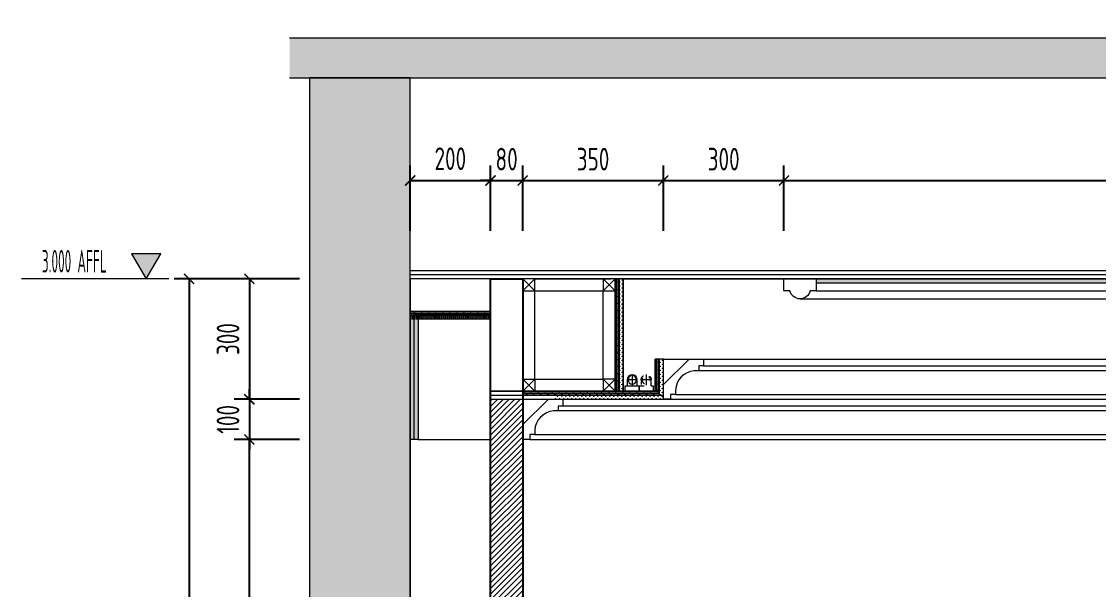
# Model space of a CAD drawing. Header units: millimetres. Extents: x 3162 to 221128, y -144913 to 11496.
# Drawn here: x 206968 to 209647, y -15476 to -14062 of the extents above; entities that cross this region are included whole.
import ezdxf
from ezdxf.enums import TextEntityAlignment as Align
from ezdxf.xclip import XClip

# ---------------------------------------------------------------- set-up
doc = ezdxf.new("R2010")
doc.units = ezdxf.units.MM
doc.header["$LTSCALE"] = 10
doc.header["$XCLIPFRAME"] = 2
doc.linetypes.add('ACAD_ISO03W100', pattern=[30, 12, -18])
doc.linetypes.add('DOTE', pattern=[61.467999999999996, 50.8, -5.08, 0.508, -5.08])
doc.layers.get('Defpoints').update_dxf_attribs({"color": 250})
for name, color, linetype, lineweight in [('Contour【轮廓线】', 94, 'Continuous', 0), ('Elevation【立面图库】', 150, 'Continuous', 0), ('FC-Hatch【平面填充】', 250, 'Continuous', 0), ('Fine【细线】', 250, 'Continuous', 0), ('Finish【完成面】', 2, 'Continuous', 0), ('Gray【中细线】', 8, 'Continuous', 0), ('RC-dimensions', 44, 'Continuous', 0), ('RC-Lamps【天花灯具】', 2, 'Continuous', 0), ('RC-Modelling【天花造型】', 30, 'Continuous', 0), ('Wall【立面墙】', 252, 'Continuous', 0)]:
    doc.layers.add(name, color=color, linetype=linetype, lineweight=lineweight)
doc.layers.add('WALL_NEW【新建墙体】', color=4, linetype='Continuous')
doc.styles.add('尺寸标注', font='ARCHS.SHX', dxfattribs={"width": 0.8})
doc.styles.add('标高', font='ARCHS.SHX', dxfattribs={"width": 0.5})
doc.dimstyles.new('海龙1：25', dxfattribs={"dimscale": 25, "dimtxt": 2.25, "dimasz": 1, "dimexe": 1.5, "dimexo": 1, "dimgap": 1, "dimtad": 1, "dimdec": 0, "dimrnd": 5, "dimdsep": 46, "dimtxsty": '尺寸标注', "dimblk": 'ARCHTICK', "dimblk1": 'ARCHTICK', "dimblk2": 'ARCHTICK', "dimcen": 1, "dimclrd": 44, "dimclre": 44, "dimclrt": 2, "dimadec": 0, "dimazin": 0, "dimtfac": 1, "dimtdec": 0, "dimtix": 1, "dimtmove": 2, "dimatfit": 3, "dimldrblk": 'hl_arrow2', "dimfxl": 5, "dimfxlon": 1, "dimarcsym": 0})

# ---------------------------------------------------------------- blocks, each defined once
blk = doc.blocks.new('_ArchTick')
at = {"color": 2, "linetype": 'ByBlock', "const_width": 0.15}
blk.add_lwpolyline([(-0.5, -0.5), (0.5, 0.5)], dxfattribs=at)
blk = doc.blocks.new('*D228')
at = {"layer": 'Defpoints', "color": 0, "transparency": 16777216}
for p in [(207684.6320918893, -14702.25371772308), (207534.6320918893, -15002.25371772308), (207684.6320918893, -15002.25371772308)]:
    blk.add_point(p, dxfattribs=at)
at = {"layer": 'RC-dimensions', "color": 44, "lineweight": -2, "transparency": 16777216}
for p, q in [((207659.6320918893, -14702.25371772308), (207497.1320918893, -14702.25371772308)), ((207534.6320918893, -14702.25371772308), (207534.6320918893, -15002.25371772308)), ((207659.6320918893, -15002.25371772308), (207497.1320918893, -15002.25371772308))]:
    blk.add_line(p, q, dxfattribs=at)
at = {"layer": 'RC-dimensions', "color": 44, "lineweight": -2, "transparency": 16777216, "xscale": 25, "yscale": 25, "zscale": 25}
for p, rotation in [((207534.6320918893, -14702.25371772308), 90), ((207534.6320918893, -15002.25371772308), 270)]:
    blk.add_blockref('_ArchTick', p, dxfattribs=dict(at, rotation=rotation))
at = {"layer": 'RC-dimensions', "color": 2, "transparency": 16777216, "insert": (207481.5070918893, -14852.25371772305), "char_height": 56.25, "attachment_point": 5, "rotation": 90, "style": '尺寸标注'}
blk.add_mtext('300', dxfattribs=at)
blk = doc.blocks.new('hl_arrow2')
at = {"color": 2}
blk.add_line((-0.221303783804, 2.183e-12), (-1, 5.720000000000001e-13), dxfattribs=at)
blk.add_lwpolyline([(-0.221303783804, 0), (-0.861040435366, -0.688592459968), (-0.653754463034, -0.8624700623479998), (0, 0), (-0.653754463034, 0.8624700623479998), (-0.861040435366, 0.688592459968)], close=True, dxfattribs=at)
for points in [[(-0.861040435366, 0.688592459968), (-0.653754463034, 0.8624700623479998), (-0.221303783804, 0), (0, 0)], [(-0.861040435366, -0.688592459968), (-0.653754463034, -0.8624700623479998), (-0.221303783804, 0), (0, 0)]]:
    blk.add_solid(points, dxfattribs=at)
blk = doc.blocks.new('*D230')
at = {"layer": 'Defpoints', "color": 0, "transparency": 16777216}
for p in [(207684.6320918893, -14702.25371772308), (207384.6320918893, -17702.25371772308), (207684.6320918893, -17702.25371772308)]:
    blk.add_point(p, dxfattribs=at)
at = {"layer": 'RC-dimensions', "color": 44, "lineweight": -2, "transparency": 16777216}
for p, q in [((207509.6320918893, -14702.25371772308), (207347.1320918893, -14702.25371772308)), ((207384.6320918893, -14702.25371772308), (207384.6320918893, -17702.25371772308)), ((207509.6320918893, -17702.25371772308), (207347.1320918893, -17702.25371772308))]:
    blk.add_line(p, q, dxfattribs=at)
at = {"layer": 'RC-dimensions', "color": 44, "lineweight": -2, "transparency": 16777216, "xscale": 25, "yscale": 25, "zscale": 25}
for p, rotation in [((207384.6320918893, -14702.25371772308), 90), ((207384.6320918893, -17702.25371772308), 270)]:
    blk.add_blockref('_ArchTick', p, dxfattribs=dict(at, rotation=rotation))
at = {"layer": 'RC-dimensions', "color": 2, "transparency": 16777216, "insert": (207331.5070918893, -16202.25371772305), "char_height": 56.25, "attachment_point": 5, "rotation": 90, "style": '尺寸标注'}
blk.add_mtext('3000', dxfattribs=at)
blk = doc.blocks.new('hl_Elevation-A2')
blk.add_hatch(color=150).paths.add_polyline_path([(3.738454410031113, 2.474873733400355), (2.269227204568482, -4.871197e-10), (0.8, 2.474873733931219)])
at = {"color": 150}
blk.add_line((0, 0), (14.67318693131909, -2.6502676e-09), dxfattribs=at)
blk.add_lwpolyline([(3.738454410031113, 2.474873733400355), (2.269227204568482, -4.871197e-10), (0.8, 2.474873733931219)], close=True, dxfattribs=at)
at = {"color": 2, "style": '标高', "width": 0.8, "flags": 8}
blk.add_attdef('HEIGHT', text='', height=2.25, dxfattribs=at).set_placement((9.42011961620013, 1.749999997424878), align=Align.MIDDLE_CENTER)
blk = doc.blocks.new('海龙_05091009')
at = {"layer": 'FC-Hatch【平面填充】'}
h = blk.add_hatch(dxfattribs=at)
h.set_pattern_fill('AR-SAND', color=256, scale=2.5)
h.set_pattern_definition([(37.50000000000001, (-3374.999999999993, -1675), (-4.000078239960113, 122.3533093323356), [0, -96.52, 0, -107.95, 0, -103.1875]), (7.499999999999999, (-3374.999999999993, -1675), (112.3808207845006, 179.2062751420886), [0, -52.07, 0, -86.995, 0, -33.33750000000001]), (327.5, (-3453.104999999996, -1675), (197.7480925603645, 0.3592961696364405), [0, -31.75, 0, -114.3, 0, -149.225]), (317.5, (-3453.104999999996, -1675), (190.8891131180743, 55.73233081430408), [0, -15.875, 0, -74.92999999999998, 0, -85.72499999999998])])
h.paths.add_polyline_path([(1175, -259.9775265478675), (1174.999999999978, 75.04494690475984), (1174.999999999978, 1075.000000000014), (1174.999999999978, 1194.999999999996), (1073.989994542426, 1194.999999999996), (1073.989994542426, 1206.999999999996), (754.9999999999854, 1207), (289.7333247738497, 1207), (277.9573729401818, 1207), (277.9573729401818, 1195), (174.9999999999854, 1195), (174.9999999999854, 1675), (-209.9999999999927, 1675), (-209.9999999999927, 1225), (-584.9999999999927, 1225), (-584.9999999999927, 1125), (-1334.999999999993, 1125), (-1334.999999999993, 1225), (-1709.999999999993, 1225), (-1709.999999999993, 1675), (-1895.000000001273, 1675), (-1895.000000001331, 1075.000000003365), (-3095.000000000109, 1075.000000003365), (-3174.999999999994, 1074.999999999993), (-3174.999999999994, 1675), (-3374.999999999993, 1675), (-3374.999999999993, 800), (-3374.999999999993, -800.0000000000073), (-3374.999999999993, -1674.999999999993), (-3174.999999999994, -1674.999999999993), (-3174.999999999994, -1074.999999999993), (-3094.999999999993, -1074.999999999993), (-3094.999999999993, -1674.999999999993), (-2509.999999999994, -1674.999999999993), (-2509.999999999994, -1255.000000000014, -0.2666666666666654), (-1909.999999999993, -1255.000000000014), (-1909.999999999993, -1675), (-1859.999999999993, -1675), (-1859.999999999993, 325), (-807.9443794633335, 325, -0.0829619080701777), (-741.2806307262144, 535.6082090783018), (-746.4526745225447, 538.7906078367523), (-740.3093443774777, 537.5029942471155, -0.0676040327796236), (-636.907743844029, 685.3611857642572), (-641.029393316865, 689.8209732605354), (-635.4612685072861, 686.923657238367, -0.0676040327796258), (-496.0024171537441, 801.4014479698126), (-498.7679884170356, 806.8078621675741), (-494.1880312875073, 802.5157243878275, -0.0676040327796106), (-329.0149541370192, 875.1228202960447), (-330.2193374217168, 881.0748921868), (-326.9672224407623, 875.706260873485, -0.1366377528075043), (32.65171954385005, 877.2826912150557), (34.71527211875218, 882.9940351601178), (34.7044876002401, 876.7172256424711, -0.0676040327796336), (200.5077675359789, 805.5610020625135), (204.035700139073, 810.5038140594188), (202.331852598727, 804.4626752937181, -0.0676040327796243), (342.7889777781893, 691.2119279323015), (347.5196397874461, 695.0196222269988), (344.2490958027847, 689.6621978392502, -0.0676040327796399), (448.9430038000572, 542.7162165404334), (454.5255436557127, 545.1063938662373), (449.930864512251, 540.8300195145422, -0.0676040327796321), (511.0968871138974, 371.0871154781635), (517.1172733732674, 371.8825073171065), (511.5392254038088, 369.0043421240625, -0.0676040327796099), (524.6409585294022, 189.0535700204345), (530.6526866850327, 188.1951857984676), (524.5049681896269, 186.9286901097584, -0.0676040327796234), (488.5707162296966, 10.11617548570939), (494.127923906024, 7.667677633759012), (487.866483041631, 8.106781640784902, -0.0676040327796205), (405.5613250757887, -152.454100157407), (410.2518596021109, -156.3111177548489), (404.3410787933098, -154.1989803875112, -0.067604032779623), (281.7692118668201, -286.6001632740481), (285.2451977550373, -291.579643266421), (280.123452574473, -287.9511201049354, -0.0676040327796235), (126.3754713283051, -382.3730140402222), (128.3791106066273, -388.1056511760289), (124.4262574639651, -383.2298531839551, -0.0676040327796108), (-49.0950536830278, -432.6696182462329), (-48.71236177378159, -438.7302490543188), (-51.20315784414561, -432.9687918633209, -0.0033102513488365), (-59.99999999999272, -434.1436221859366), (-59.99999999999272, -1675), (-9.999999999992724, -1675), (-9.999999999992724, -1255.000000000014, -0.2666666666666654), (590.0000000000073, -1255.000000000014), (590.0000000000073, -1674.999999999996), (1174.999999999978, -1674.999999999996), (1174.999999999978, -1459.977526547634)])
h.paths.add_polyline_path([(-2268.75263337847, 530.6928188503407, -0.0425409077106586), (-2719.564731360595, 529.9670320907059, -0.3926926283028841), (-2742.847185532985, 555.51717163594, -0.0540132978804107), (-2733.253124120049, 637.1861347588965, -0.1043875862949472), (-2775.572007571465, 953.7108372411167, -0.0804153247872458), (-2773.909922951731, 961.6565640474292), (-2766.138984126789, 988.2983255126054), (-2766.242290633956, 1052.465689578665), (-2223.757709367659, 1053.339064823336), (-2223.654402860433, 989.1717007573062), (-2215.797720518342, 962.5550990437912, -0.0804153247678433), (-2214.110060071172, 954.6147651750326, -0.1043875862954867), (-2255.40954633891, 637.9554409587945, -0.0540132978977461), (-2245.552568787112, 556.3177930882666, -0.3926926280040245)], flags=16)
blk = doc.blocks.new('海龙_05142971')
at = {"layer": 'RC-Modelling【天花造型】', "color": 8}
for p, q in [((2026.000002918634, 33), (-2044.000002918634, 33)), ((2038.000002918634, 21), (-2056.000002918634, 21)), ((-2114.000002918634, -38), (2096.000002918634, -38))]:
    blk.add_line(p, q, dxfattribs=at)
at = {"layer": 'RC-Modelling【天花造型】'}
blk.add_line((-2126.000002918634, -50), (2108.000002918634, -50), dxfattribs=at)
blk = doc.blocks.new('海龙工具_暗藏灯')
at = {"color": 8, "linetype": 'DOTE', "ltscale": 4.559999999999997}
for p, q in [((-13.19844686165834, 28.47716934793997), (13.19044202723057, 28.47716934793997)), ((-0.0040024172099038, 41.67161379238436), (-0.0040024172099038, 15.2827249034955))]:
    blk.add_line(p, q, dxfattribs=at)
at = {"ltscale": 100}
blk.add_lwpolyline([(-12.50400241721399, 13.89383601460659), (-12.50400241721399, 28.47716934793997, -1), (12.495997582786, 28.47716934793997), (12.495997582786, 13.89383601460659)], format="xyb", dxfattribs=at)
blk.add_lwpolyline([(-17.36511352831121, 13.89383601460659), (-17.36511352831121, 0.0049471256544109), (17.35710869391119, 0.0049471256544109), (17.35710869391119, 13.89383601460659)], close=True, dxfattribs=at)
blk.add_circle((-0.0040024172099038, 28.47716934793997), 10.41666666666666, dxfattribs=at)
blk = doc.blocks.new('海龙工具_暗藏灯[虚]')
at = {"color": 8, "linetype": 'DOTE', "ltscale": 4.559999999999997}
for p, q in [((-13.19447531865796, 28.47217686059187), (13.19441357023095, 28.47217686059187)), ((-3.08742133939e-05, 41.66662130503633), (-3.08742133939e-05, 15.27773241614741))]:
    blk.add_line(p, q, dxfattribs=at)
at = {"color": 8, "linetype": 'ACAD_ISO03W100', "ltscale": 0.1}
blk.add_lwpolyline([(-12.50003087421339, 13.88884352725856), (-12.50003087421339, 28.47217686059187, -1), (12.4999691257866, 28.47217686059187), (12.4999691257866, 13.88884352725856)], format="xyb", dxfattribs=at)
blk.add_lwpolyline([(-17.36114198532459, 13.88884352725856), (-17.36114198532459, -4.5361630356e-05), (17.36108023689769, -4.5361630356e-05), (17.36108023689769, 13.88884352725856)], close=True, dxfattribs=at)
blk.add_circle((-3.08742133939e-05, 28.47217686059187), 10.41666666666666, dxfattribs=at)
blk = doc.blocks.new('D_暗藏灯管')
for name, p in [('海龙工具_暗藏灯[虚]', (-17.36108023689769, 4.5361630356e-05)), ('海龙工具_暗藏灯', (17.36511352831121, 4.5361630356e-05))]:
    blk.add_blockref(name, p)
blk = doc.blocks.new('*D417')
at = {"layer": 'Defpoints', "color": 0, "transparency": 16777216}
for p in [(207534.6320918893, -15102.25371772308), (207684.6320918893, -15102.25371772308), (207684.6320918893, -17552.25371772308)]:
    blk.add_point(p, dxfattribs=at)
at = {"layer": 'RC-dimensions', "color": 44, "lineweight": -2, "transparency": 16777216}
for p, q in [((207659.6320918893, -15102.25371772308), (207497.1320918893, -15102.25371772308)), ((207534.6320918893, -17552.25371772308), (207534.6320918893, -15102.25371772308)), ((207659.6320918893, -17552.25371772308), (207497.1320918893, -17552.25371772308))]:
    blk.add_line(p, q, dxfattribs=at)
at = {"layer": 'RC-dimensions', "color": 44, "lineweight": -2, "transparency": 16777216, "xscale": 25, "yscale": 25, "zscale": 25}
for p, rotation in [((207534.6320918893, -15102.25371772308), 90), ((207534.6320918893, -17552.25371772308), 270)]:
    blk.add_blockref('_ArchTick', p, dxfattribs=dict(at, rotation=rotation))
at = {"layer": 'RC-dimensions', "color": 2, "transparency": 16777216, "insert": (207479.1633418893, -16327.25371772305), "char_height": 56.25, "attachment_point": 5, "rotation": 90, "style": '尺寸标注'}
blk.add_mtext('2450', dxfattribs=at)
blk = doc.blocks.new('*D418')
at = {"layer": 'Defpoints', "color": 0, "transparency": 16777216}
for p in [(207684.6320918893, -15002.25371772308), (207534.6320918893, -15102.25371772308), (207684.6320918893, -15102.25371772308)]:
    blk.add_point(p, dxfattribs=at)
at = {"layer": 'RC-dimensions', "color": 44, "lineweight": -2, "transparency": 16777216}
for p, q in [((207534.6320918893, -15002.25371772308), (207534.6320918893, -14977.25371772308)), ((207659.6320918893, -15002.25371772308), (207497.1320918893, -15002.25371772308)), ((207534.6320918893, -15002.25371772308), (207534.6320918893, -15102.25371772308)), ((207659.6320918893, -15102.25371772308), (207497.1320918893, -15102.25371772308)), ((207534.6320918893, -15102.25371772308), (207534.6320918893, -15127.25371772308))]:
    blk.add_line(p, q, dxfattribs=at)
at = {"layer": 'RC-dimensions', "color": 44, "lineweight": -2, "transparency": 16777216, "xscale": 25, "yscale": 25, "zscale": 25}
for p, rotation in [((207534.6320918893, -15002.25371772308), 270), ((207534.6320918893, -15102.25371772308), 90)]:
    blk.add_blockref('_ArchTick', p, dxfattribs=dict(at, rotation=rotation))
at = {"layer": 'RC-dimensions', "color": 2, "transparency": 16777216, "insert": (207481.5070918893, -15052.25371772305), "char_height": 56.25, "attachment_point": 5, "rotation": 90, "style": '尺寸标注'}
blk.add_mtext('100', dxfattribs=at)
blk = doc.blocks.new('*D419')
at = {"layer": 'Defpoints', "color": 0, "transparency": 16777216}
for p in [(208134.6320860522, -14457.51890406423), (207934.6320918893, -14607.51890406422), (208134.6320860522, -14607.51890406423)]:
    blk.add_point(p, dxfattribs=at)
at = {"layer": 'RC-dimensions', "color": 44, "lineweight": -2, "transparency": 16777216}
for p, q in [((207934.6320918893, -14582.51890406423), (207934.6320918893, -14420.01890406423)), ((208134.6320860522, -14582.51890406423), (208134.6320860522, -14420.01890406423)), ((207934.6320918893, -14457.51890406423), (208134.6320860522, -14457.51890406423))]:
    blk.add_line(p, q, dxfattribs=at)
at = {"layer": 'RC-dimensions', "color": 44, "lineweight": -2, "transparency": 16777216, "xscale": 25, "yscale": 25, "zscale": 25, "rotation": 180}
blk.add_blockref('_ArchTick', (207934.6320918893, -14457.51890406423), dxfattribs=at)
at = {"layer": 'RC-dimensions', "color": 44, "lineweight": -2, "transparency": 16777216, "xscale": 25, "yscale": 25, "zscale": 25}
blk.add_blockref('_ArchTick', (208134.6320860522, -14457.51890406423), dxfattribs=at)
at = {"layer": 'RC-dimensions', "color": 2, "transparency": 16777216, "insert": (208034.6320889708, -14403.22202906423), "char_height": 56.25, "attachment_point": 5, "style": '尺寸标注'}
blk.add_mtext('200', dxfattribs=at)
blk = doc.blocks.new('*D420')
at = {"layer": 'Defpoints', "color": 0, "transparency": 16777216}
for p in [(208214.6320860521, -14457.51890406423), (208134.6320860522, -14607.51890406422), (208214.6320860521, -14607.51890406422)]:
    blk.add_point(p, dxfattribs=at)
at = {"layer": 'RC-dimensions', "color": 44, "lineweight": -2, "transparency": 16777216}
for p, q in [((208134.6320860522, -14582.51890406423), (208134.6320860522, -14420.01890406423)), ((208214.6320860521, -14582.51890406423), (208214.6320860521, -14420.01890406423)), ((208134.6320860522, -14457.51890406423), (208109.6320860522, -14457.51890406423)), ((208134.6320860522, -14457.51890406423), (208214.6320860521, -14457.51890406423)), ((208214.6320860521, -14457.51890406423), (208239.632086052, -14457.51890406423))]:
    blk.add_line(p, q, dxfattribs=at)
at = {"layer": 'RC-dimensions', "color": 44, "lineweight": -2, "transparency": 16777216, "xscale": 25, "yscale": 25, "zscale": 25}
blk.add_blockref('_ArchTick', (208134.6320860522, -14457.51890406423), dxfattribs=at)
at = {"layer": 'RC-dimensions', "color": 44, "lineweight": -2, "transparency": 16777216, "xscale": 25, "yscale": 25, "zscale": 25, "rotation": 180}
blk.add_blockref('_ArchTick', (208214.6320860521, -14457.51890406423), dxfattribs=at)
at = {"layer": 'RC-dimensions', "color": 2, "transparency": 16777216, "insert": (208174.6320860522, -14404.39390406423), "char_height": 56.25, "attachment_point": 5, "style": '尺寸标注'}
blk.add_mtext('80', dxfattribs=at)
blk = doc.blocks.new('*D421')
at = {"layer": 'Defpoints', "color": 0, "transparency": 16777216}
for p in [(208864.6320860522, -14457.51890406423), (208564.6320860522, -14607.51890406422), (208864.6320860522, -14607.51890406423)]:
    blk.add_point(p, dxfattribs=at)
at = {"layer": 'RC-dimensions', "color": 44, "lineweight": -2, "transparency": 16777216}
for p, q in [((208564.6320860522, -14582.51890406423), (208564.6320860522, -14420.01890406423)), ((208864.6320860522, -14582.51890406423), (208864.6320860522, -14420.01890406423)), ((208564.6320860522, -14457.51890406423), (208864.6320860522, -14457.51890406423))]:
    blk.add_line(p, q, dxfattribs=at)
at = {"layer": 'RC-dimensions', "color": 44, "lineweight": -2, "transparency": 16777216, "xscale": 25, "yscale": 25, "zscale": 25, "rotation": 180}
blk.add_blockref('_ArchTick', (208564.6320860522, -14457.51890406423), dxfattribs=at)
at = {"layer": 'RC-dimensions', "color": 44, "lineweight": -2, "transparency": 16777216, "xscale": 25, "yscale": 25, "zscale": 25}
blk.add_blockref('_ArchTick', (208864.6320860522, -14457.51890406423), dxfattribs=at)
at = {"layer": 'RC-dimensions', "color": 2, "transparency": 16777216, "insert": (208714.6320860522, -14404.39390406423), "char_height": 56.25, "attachment_point": 5, "style": '尺寸标注'}
blk.add_mtext('300', dxfattribs=at)
blk = doc.blocks.new('*D422')
at = {"layer": 'Defpoints', "color": 0, "transparency": 16777216}
for p in [(211834.6320977265, -14457.51890406423), (208864.6320860522, -14607.51890406422), (211834.6320977265, -14607.51890406423)]:
    blk.add_point(p, dxfattribs=at)
at = {"layer": 'RC-dimensions', "color": 44, "lineweight": -2, "transparency": 16777216}
for p, q in [((208864.6320860522, -14582.51890406423), (208864.6320860522, -14420.01890406423)), ((211834.6320977265, -14582.51890406423), (211834.6320977265, -14420.01890406423)), ((208864.6320860522, -14457.51890406423), (211834.6320977265, -14457.51890406423))]:
    blk.add_line(p, q, dxfattribs=at)
at = {"layer": 'RC-dimensions', "color": 44, "lineweight": -2, "transparency": 16777216, "xscale": 25, "yscale": 25, "zscale": 25, "rotation": 180}
blk.add_blockref('_ArchTick', (208864.6320860522, -14457.51890406423), dxfattribs=at)
at = {"layer": 'RC-dimensions', "color": 44, "lineweight": -2, "transparency": 16777216, "xscale": 25, "yscale": 25, "zscale": 25}
blk.add_blockref('_ArchTick', (211834.6320977265, -14457.51890406423), dxfattribs=at)
at = {"layer": 'RC-dimensions', "color": 2, "transparency": 16777216, "insert": (210349.6320918893, -14402.05015406423), "char_height": 56.25, "attachment_point": 5, "style": '尺寸标注'}
blk.add_mtext('2970', dxfattribs=at)
blk = doc.blocks.new('*D761')
at = {"layer": 'Defpoints', "color": 0, "transparency": 16777216}
for p in [(208564.6320860522, -14457.51890406423), (208214.6320860521, -14607.51890406422), (208564.6320860522, -14607.51890406423)]:
    blk.add_point(p, dxfattribs=at)
at = {"layer": 'RC-dimensions', "color": 44, "lineweight": -2, "transparency": 16777216}
for p, q in [((208214.6320860521, -14582.51890406423), (208214.6320860521, -14420.01890406423)), ((208564.6320860522, -14582.51890406423), (208564.6320860522, -14420.01890406423)), ((208214.6320860521, -14457.51890406423), (208564.6320860522, -14457.51890406423))]:
    blk.add_line(p, q, dxfattribs=at)
at = {"layer": 'RC-dimensions', "color": 44, "lineweight": -2, "transparency": 16777216, "xscale": 25, "yscale": 25, "zscale": 25, "rotation": 180}
blk.add_blockref('_ArchTick', (208214.6320860521, -14457.51890406423), dxfattribs=at)
at = {"layer": 'RC-dimensions', "color": 44, "lineweight": -2, "transparency": 16777216, "xscale": 25, "yscale": 25, "zscale": 25}
blk.add_blockref('_ArchTick', (208564.6320860522, -14457.51890406423), dxfattribs=at)
at = {"layer": 'RC-dimensions', "color": 2, "transparency": 16777216, "insert": (208389.6320860521, -14404.39390406423), "char_height": 56.25, "attachment_point": 5, "style": '尺寸标注'}
blk.add_mtext('350', dxfattribs=at)

msp = doc.modelspace()

# ---------------------------------------------------------------- hatches: boundary and pattern name
at = {"layer": 'FC-Hatch【平面填充】'}
h = msp.add_hatch(dxfattribs=at)
h.set_pattern_fill('钢筋混凝土', color=256, scale=50, angle=180, style=0, pattern_type=2)
h.set_pattern_definition([(225, (110819.520093744, 0), (35.35533905932736, -35.35533905932739), []), (230, (110819.520093744, 0), (-71.7260182195219, 6.275217902615941), [7.5, -82.5]), (175, (110819.520093744, 0), (13.87511134557785, -75.21922750499246), [6, -66]), (280.4514, (110813.542943744, 0.5229500000000008), (-57.85091936242225, -68.94392938227062), [6.373999999999998, -70.11420000000001]), (226.1842, (110819.520093744, -20), (-106.7240863229772, 16.55189071218804), [11.25, -123.75]), (276.6356, (110810.626443744, -18.62065), (-93.46626104497412, -97.41177883584072), [9.561049999999996, -105.1712999999999]), (171.1841999999999, (110819.520093744, -20), (-93.4661795148447, -97.41188670558294), [9, -99]), (201, (110809.520093744, -15), (-59.69070304110297, 40.26189289901011), [7.5, -82.5]), (146, (110809.520093744, -15), (-24.33155930032239, -72.51500619399336), [6, -66]), (251.4514000000001, (110804.545893744, -11.64484999999999), (-84.02223437261546, -32.25303707836332), [6.373999999999998, -70.11419999999998]), (217.5, (110819.520093744, 0), (-1.215985531729067, -33.28938538313114), [0.5, -65.2, 0.5, -67, 0.5, -66.25]), (187.5, (110819.520093744, 0), (-26.30695374421487, -39.44117118823604), [0.5, -38.2, 0.5, -63.7, 0.5, -25.25]), (147.4999999999999, (110841.820093744, -2.7e-15), (-53.38224361724089, 2.255487173437976), [0.5, -25, 0.5, -78, 0.5, -103.5]), (137.5, (110851.820093744, -4e-15), (-58.31861693423861, -10.01049823323176), [0.5, -32.5, 0.5, -51.79999999999999, 0.5, -73.5])])
h.paths.add_polyline_path([(207634.6320918893, -14202.25371772308), (207634.6320918893, -14102.25371772308), (212654.6320918893, -14102.25371772308), (212654.6320918893, -14202.25371772308)])
h = msp.add_hatch(dxfattribs=at)
h.set_pattern_fill('钢筋混凝土', color=256, scale=30, style=0, pattern_type=2)
h.set_pattern_definition([(45, (207684.6320918893, -17702.25371772308), (-21.21320343559642, 21.21320343559643), []), (50, (207684.6320918893, -17702.25371772308), (43.03561093171315, -3.765130741569558), [4.5, -49.5]), (355, (207684.6320918893, -17702.25371772308), (-8.325066807346719, 45.13153650299549), [3.599999999999998, -39.6]), (100.4514, (207688.2183818893, -17702.56748772308), (34.71055161745334, 41.36635762936236), [3.824399999999998, -42.06852]), (46.18420000000002, (207684.6320918893, -17690.25371772308), (64.03445179378632, -9.931134427312816), [6.749999999999997, -74.24999999999997]), (96.6356, (207689.9682818893, -17691.08132772308), (56.07975662698446, 58.44706730150444), [5.736629999999999, -63.10278]), (351.1842000000001, (207684.6320918893, -17690.25371772308), (56.0797077089068, 58.44713202334978), [5.399999999999998, -59.4]), (21, (207690.6320918893, -17693.25371772308), (35.81442182466179, -24.15713573940607), [4.5, -49.5]), (326, (207690.6320918893, -17693.25371772308), (14.59893558019343, 43.50900371639601), [3.599999999999998, -39.6]), (71.45140000000002, (207693.6166118893, -17695.26680772308), (50.41334062356927, 19.35182224701799), [3.824399999999998, -42.06852]), (37.50000000000001, (207684.6320918893, -17702.25371772308), (0.7295913190374383, 19.97363122987868), [0.3, -39.12000000000001, 0.3, -40.2, 0.3, -39.75]), (7.499999999999999, (207684.6320918893, -17702.25371772308), (15.78417224652891, 23.66470271294162), [0.3, -22.92, 0.3, -38.22, 0.3, -15.15]), (327.5, (207671.2520918893, -17702.25371772308), (32.02934617034453, -1.353292304062782), [0.3, -15, 0.3, -46.79999999999998, 0.3, -62.09999999999999]), (317.5, (207665.2520918893, -17702.25371772308), (34.99117016054317, 6.006298939939063), [0.3, -19.5, 0.3, -31.08, 0.3, -44.1])])
h.paths.add_polyline_path([(207934.6320918893, -14702.25371772308), (207934.6320918893, -14202.25371772308), (207684.6320918893, -14202.25371772308), (207684.6320918893, -17702.25371772308), (207934.6320918893, -17702.25371772308)])
h = msp.add_hatch(dxfattribs=at)
h.set_pattern_fill('CORK', color=256, scale=1.377999999999999, angle=90, style=0)
h.set_pattern_definition([(90, (208444.6320860521, -14982.25371772308), (-4.375149999999997, 3e-16), []), (225, (208446.8196610522, -14980.06614272308), (8.750303779603625, -8.750303779603625), [6.18739914, -6.18739914]), (225, (208446.8196610522, -14978.97235522308), (8.750303779603625, -8.750303779603625), [6.18739914, -6.18739914]), (225, (208446.8196610522, -14977.87856772308), (8.750303779603625, -8.750303779603625), [6.18739914, -6.18739914])])
h.paths.add_polyline_path([(208454.6320860522, -14702.25371772308), (208444.6320860521, -14702.25371772308), (208444.6320860521, -14982.25371772308), (208454.6320860522, -14982.25371772308)])
h = msp.add_hatch(dxfattribs=at)
h.set_pattern_fill('石膏板', color=256, scale=2, style=0, pattern_type=2)
h.set_pattern_definition([(45, (208456.3311500521, -14980.81940372308), (-5.000000133031198, 5.000000133031199), [1.6, -5.471067999999998]), (135, (208467.4625220522, -14980.81940372308), (-5.000000133031199, -5.000000133031198), [1.6, -5.471067999999998])])
h.paths.add_polyline_path([(208454.6320860522, -14982.25371772308), (208464.6320860521, -14982.25371772308), (208464.6320860521, -14702.25371772308), (208454.6320860522, -14702.25371772308)])
h = msp.add_hatch(dxfattribs=at)
h.set_pattern_fill('玻璃剖面', color=256, scale=15, angle=180, style=0, pattern_type=2)
h.set_pattern_definition([(315, (208834.6320860522, -14717.25371772308), (29.99999994965905, -14.99999997482953), [21.2132034, -21.2132025]), (225, (208864.6320860522, -14717.25371772308), (-29.99999910113093, -15.00000082335766), [21.2132034, -21.2132025])])
h.paths.add_polyline_path([(208944.6320860522, -14712.25371772308), (208944.6320860522, -14702.25371772308), (211754.6320977265, -14702.25371772308), (211754.6320977265, -14712.25371772308)])
h = msp.add_hatch(dxfattribs=at)
h.set_pattern_fill('CORK', color=256, scale=1.377999999999999, style=0)
h.set_pattern_definition([(0, (207934.6320918893, -14792.92710786492), (0, 4.375149999999997), []), (135, (207936.8196668893, -14795.11468286492), (-8.750303779603625, -8.750303779603625), [6.18739914, -6.18739914]), (135, (207937.9134543893, -14795.11468286492), (-8.750303779603625, -8.750303779603625), [6.18739914, -6.18739914]), (135, (207939.0072418894, -14795.11468286492), (-8.750303779603625, -8.750303779603625), [6.18739914, -6.18739914])])
h.paths.add_polyline_path([(208134.6320860522, -14792.92710786492), (208134.6320860522, -14783.60049800676), (207934.6320918893, -14783.60049800676), (207934.6320918893, -14792.92710786492)])
h = msp.add_hatch(dxfattribs=at)
h.set_pattern_fill('MUDST', color=256, scale=0.4, style=0)
h.set_pattern_definition([(0, (207934.6320918893, -14802.25371772308), (5.08, 2.54), [2.54, -2.54, 0, -2.54, 0, -2.54])])
h.paths.add_polyline_path([(208134.6320860522, -14802.25371772308), (208134.6320860522, -14792.92710786492), (207934.6320918893, -14792.92710786492), (207934.6320918893, -14802.25371772308)])
h = msp.add_hatch(dxfattribs=at)
h.set_pattern_fill('MUDST', color=256, scale=0.4, style=0)
h.set_pattern_definition([(0, (207934.6320918893, -15102.25371772308), (5.08, 2.54), [2.54, -2.54, 0, -2.54, 0, -2.54])])
h.paths.add_polyline_path([(207944.6320918893, -14802.25371772308), (207934.6320918893, -14802.25371772308), (207934.6320918893, -15102.25371772308), (207944.6320918893, -15102.25371772308)])
h = msp.add_hatch(dxfattribs=at)
h.set_pattern_fill('MUDST', color=256, scale=0.4, style=0)
h.set_pattern_definition([(0, (110819.520093744, 0), (5.08, 2.54), [2.54, -2.54, 0, -2.54, 0, -2.54])])
h.paths.add_polyline_path([(207954.6320918893, -14802.25371772308), (207944.6320918893, -14802.25371772308), (207944.6320918893, -15102.25371772308), (207954.6320918893, -15102.25371772308)])
h = msp.add_hatch(dxfattribs=at)
h.set_pattern_fill('石膏板', color=256, scale=2, style=0, pattern_type=2)
h.set_pattern_definition([(45, (208296.331150052, -15000.81940372308), (-5.000000133031198, 5.000000133031199), [1.6, -5.471067999999998]), (135, (208307.4625220521, -15000.81940372308), (-5.000000133031199, -5.000000133031198), [1.6, -5.471067999999998])])
h.paths.add_polyline_path([(208564.6320860522, -14992.25371772308), (208554.6320860522, -14992.25371772308), (208294.6320860521, -14992.25371772308), (208294.6320860521, -15002.25371772308), (208564.6320860522, -15002.25371772308)])
h.paths.add_polyline_path([(208564.6320860522, -14965.25371772308), (208564.6320860522, -14902.25371772308), (208554.6320860522, -14902.25371772308), (208554.6320860522, -14992.25371772308), (208564.6320860522, -14992.25371772308)])
h = msp.add_hatch(dxfattribs=at)
h.set_pattern_fill('CORK', color=256, scale=1.377999999999999, angle=90, style=0)
h.set_pattern_definition([(90, (110899.520093744, 0), (-4.375149999999997, 3e-16), []), (225, (110901.707668744, 2.187574999999998), (8.750303779603625, -8.750303779603625), [6.18739914, -6.18739914]), (225, (110901.707668744, 3.281362499999998), (8.750303779603625, -8.750303779603625), [6.18739914, -6.18739914]), (225, (110901.707668744, 4.375149999999997), (8.750303779603625, -8.750303779603625), [6.18739914, -6.18739914])])
h.paths.add_polyline_path([(208554.6320860522, -14902.25371772308), (208544.6320860522, -14902.25371772308), (208544.6320860522, -14982.25371772308), (208554.6320860522, -14982.25371772308)])
h = msp.add_hatch(dxfattribs=at)
h.set_pattern_fill('ANSI31', color=256, scale=3.149999999999999, style=0)
h.set_pattern_definition([(45, (208134.6320860522, -17552.25371772308), (-7.071951695341957, 7.071951695341957), [])])
h.paths.add_polyline_path([(208214.6320860521, -15002.25371772308), (208134.6320860522, -15002.25371772308), (208134.6320860522, -17702.25371772308), (208214.6320860521, -17702.25371772308)])
h = msp.add_hatch(dxfattribs=at)
h.set_pattern_fill('CORK', color=256, scale=1.377999999999999, style=0)
h.set_pattern_definition([(0, (208294.6320860521, -14992.25371772308), (0, 4.375149999999997), []), (135, (208296.819661052, -14994.44129272308), (-8.750303779603625, -8.750303779603625), [6.18739914, -6.18739914]), (135, (208297.913448552, -14994.44129272308), (-8.750303779603625, -8.750303779603625), [6.18739914, -6.18739914]), (135, (208299.0072360521, -14994.44129272308), (-8.750303779603625, -8.750303779603625), [6.18739914, -6.18739914])])
h.paths.add_polyline_path([(208554.6320860522, -14992.25371772308), (208554.6320860522, -14982.25371772308), (208544.6320860522, -14982.25371772308), (208214.6320860521, -14982.25371772308), (208214.6320860521, -14992.25371772308)])

# ---------------------------------------------------------------- linework, layer by layer
at = {"layer": 'Contour【轮廓线】', "color": 8}
for p, q in [((208944.6320860522, -14732.25371772308), (211754.6320977265, -14732.25371772308)), ((208904.6320860521, -14752.25371772308), (211794.6320977265, -14752.25371772308))]:
    msp.add_line(p, q, dxfattribs=at)
at = {"layer": 'Contour【轮廓线】'}
msp.add_lwpolyline([(208944.6320860522, -14702.25371772308), (208944.6320860522, -14732.25371772308), (208929.6320860522, -14732.25371772308, -0.8), (208879.6320860522, -14732.25371772308), (208864.6320860522, -14732.25371772308), (208864.6320860522, -14702.25371772308)], format="xyb", close=True, dxfattribs=at)
at = {"layer": 'Contour【轮廓线】', "color": 8}
for points in [[(208594.6320860522, -14979.25371772308), (208594.6320860522, -14990.25371772308), (208582.6320860522, -14990.25371772308), (208582.6320860522, -15002.25371772308), (208564.6320860522, -15002.25371772308), (208564.6320860522, -14965.25371772308), (208628.6320860522, -14902.25371772308), (208664.6320860522, -14902.25371772308), (208664.6320860522, -14919.25371772308), (208652.6320860522, -14919.25371772308), (208652.6320860522, -14931.25371772308), (208641.6320860521, -14931.25371772308, 0.3709033324593729), (208594.6320860522, -14979.25371772308)], [(208244.6320860521, -15079.25371772308), (208244.6320860521, -15090.25371772308), (208232.632086052, -15090.25371772308), (208232.632086052, -15102.25371772308), (208214.6320860521, -15102.25371772308), (208214.6320860521, -15065.25371772308), (208278.632086052, -15002.25371772308), (208314.632086052, -15002.25371772308), (208314.632086052, -15019.25371772308), (208302.632086052, -15019.25371772308), (208302.632086052, -15031.25371772308), (208291.6320860521, -15031.25371772308, 0.3709033324593729), (208244.6320860521, -15079.25371772308)]]:
    msp.add_lwpolyline(points, format="xyb", dxfattribs=at)
at = {"layer": 'Fine【细线】'}
for p, q in [((208214.6320860521, -14732.25371772308), (208244.6320860521, -14702.25371772308)), ((208244.6320860521, -14732.25371772308), (208214.6320860521, -14702.25371772308)), ((208244.6320860521, -14702.25371772308), (208434.6320860522, -14702.25371772308)), ((208244.6320860521, -14702.25371772308), (208414.6320860522, -14702.25371772308)), ((208444.6320860521, -14702.25371772308), (208414.6320860522, -14732.25371772308)), ((208444.6320860521, -14732.25371772308), (208414.6320860522, -14702.25371772308)), ((208214.6320860521, -14952.25371772308), (208214.6320860521, -14732.25371772308)), ((208214.6320860521, -14952.25371772308), (208214.6320860521, -14732.25371772308)), ((208244.6320860521, -14952.25371772308), (208244.6320860521, -14732.25371772308)), ((208244.6320860521, -14732.25371772308), (208414.6320860522, -14732.25371772308)), ((208414.6320860522, -14952.25371772308), (208414.6320860522, -14732.25371772308)), ((208444.6320860521, -14952.25371772308), (208444.6320860521, -14732.25371772308)), ((208464.6320860521, -14952.25371772308), (208464.6320860521, -14732.25371772308)), ((208214.6320860521, -14982.25371772308), (208244.6320860521, -14952.25371772308)), ((208214.6320860521, -14952.25371772308), (208244.6320860521, -14982.25371772308)), ((208244.6320860521, -14952.25371772308), (208414.6320860522, -14952.25371772308)), ((208444.6320860521, -14982.25371772308), (208414.6320860522, -14952.25371772308)), ((208444.6320860521, -14952.25371772308), (208414.6320860522, -14982.25371772308)), ((208244.6320860521, -14982.25371772308), (208434.6320860522, -14982.25371772308)), ((208244.6320860521, -14982.25371772308), (208414.6320860522, -14982.25371772308))]:
    msp.add_line(p, q, dxfattribs=at)
at = {"layer": 'Fine【细线】', "color": 25}
for points in [[(208214.6320860521, -14702.25371772308), (208214.6320860521, -14732.25371772308), (208244.6320860521, -14732.25371772308), (208244.6320860521, -14702.25371772308)], [(208444.6320860521, -14702.25371772308), (208414.6320860522, -14702.25371772308), (208414.6320860522, -14732.25371772308), (208444.6320860521, -14732.25371772308)], [(208214.6320860521, -14982.25371772308), (208214.6320860521, -14952.25371772308), (208244.6320860521, -14952.25371772308), (208244.6320860521, -14982.25371772308)], [(208444.6320860521, -14982.25371772308), (208444.6320860521, -14952.25371772308), (208414.6320860522, -14952.25371772308), (208414.6320860522, -14982.25371772308)]]:
    msp.add_lwpolyline(points, close=True, dxfattribs=at)
at = {"layer": 'Finish【完成面】'}
for p, q in [((212484.6320918893, -14692.25371772308), (207934.6320918893, -14692.25371772308)), ((207934.6320918893, -14702.25371772308), (207934.6320918893, -17702.25371772308)), ((212484.6320918893, -14702.25371772308), (207934.6320918893, -14702.25371772308))]:
    msp.add_line(p, q, dxfattribs=at)
at = {"layer": 'Gray【中细线】'}
msp.add_line((212484.6320918893, -14682.25371772308), (207934.6320918893, -14682.25371772308), dxfattribs=at)
at = {"layer": 'RC-Modelling【天花造型】'}
for p, q in [((208444.6320860521, -14702.25371772308), (208444.6320860521, -14982.2487252358)), ((208454.6320860522, -14702.25371772308), (208454.6320860522, -14982.2487252358)), ((208464.6320860521, -14702.25371772308), (208464.6320860521, -14982.2487252358)), ((207944.6320918893, -15102.25371772308), (207944.6320918893, -14783.60049800676)), ((207954.6320918893, -14802.25371772308), (207954.6320918893, -14792.92710786492)), ((208564.6320860522, -14902.25371772308), (212154.6320918893, -14902.25371772308)), ((208464.6320860521, -14982.25371772308), (208134.6320860522, -14982.25371772308)), ((208544.6320860522, -14982.25371772308), (208554.6320860522, -14982.25371772308)), ((208554.6320860522, -14992.25371772308), (208564.6320860522, -14992.25371772308)), ((208564.6320860522, -15002.25371772308), (212134.6320918893, -15002.25371772308)), ((207954.6320918893, -15102.25371772308), (208134.6320860522, -15102.25371772308))]:
    msp.add_line(p, q, dxfattribs=at)
at = {"layer": 'RC-Modelling【天花造型】', "color": 8}
for p, q in [((208664.6320860522, -14919.25371772308), (212034.6320918893, -14919.25371772308)), ((212046.6320918893, -14931.25371772308), (208652.6320860522, -14931.25371772308)), ((208594.6320860522, -14990.25371772308), (212104.6320918893, -14990.25371772308))]:
    msp.add_line(p, q, dxfattribs=at)
at = {"layer": 'RC-Modelling【天花造型】'}
for points in [[(207954.6320918893, -14802.25371772308), (208134.6320860522, -14802.25371772308), (208134.6320860522, -15002.25371772308), (208564.6320860522, -15002.25371772308), (208564.6320860522, -14902.25371772308), (208544.6320860522, -14902.25371772308), (208544.6320860522, -14982.25371772308), (208464.6320860521, -14982.25371772308), (208464.6320860521, -14702.25371772308), (210209.6320918893, -14702.25371772308)], [(207954.6320918893, -14802.25371772308), (208134.6320860522, -14802.25371772308), (208134.6320860522, -14783.60049800676), (207934.6320918893, -14783.60049800676), (207934.6320918893, -14802.25371772308)], [(207954.6320918893, -14802.25371772308), (207954.6320918893, -15102.25371772308), (207934.6320918893, -15102.25371772308), (207934.6320918893, -14802.25371772308), (207934.6320918893, -14802.25371772308)], [(208134.6320860522, -14982.25371772308), (208544.6320860522, -14982.25371772308), (208544.6320860522, -14902.25371772308)], [(208134.6320860522, -14992.25371772308), (208554.6320860522, -14992.25371772308), (208554.6320860522, -14902.25371772308)]]:
    msp.add_lwpolyline(points, dxfattribs=at)
for points in [[(211754.6320977265, -14702.25371772308), (208944.6320860522, -14702.25371772308), (208944.6320860522, -14712.25371772308), (211754.6320977265, -14712.25371772308)], [(207944.6320918893, -14792.92710786492), (208134.6320860522, -14792.92710786492), (208134.6320860522, -14792.92710786492), (207944.6320918893, -14792.92710786492)]]:
    msp.add_lwpolyline(points, close=True, dxfattribs=at)
at = {"layer": 'WALL_NEW【新建墙体】'}
msp.add_lwpolyline([(208134.6320860522, -14702.25371772308), (208214.6320860521, -14702.25371772308), (208214.6320860521, -17702.25371772308), (208134.6320860522, -17702.25371772308)], close=True, dxfattribs=at)
at = {"layer": 'Wall【立面墙】'}
for p, q in [((207634.6320918893, -14102.25371772308), (212654.6320918893, -14102.25371772308)), ((207634.6320918893, -14202.25371772308), (212654.6320918893, -14202.25371772308))]:
    msp.add_line(p, q, dxfattribs=at)
msp.add_lwpolyline([(207934.6320918893, -17702.25371772308), (207934.6320918893, -14202.25371772308), (207684.6320918893, -14202.25371772308), (207684.6320918893, -17702.25371772308)], close=True, dxfattribs=at)

# ---------------------------------------------------------------- block references
at = {"layer": 'Elevation【立面图库】'}
ref = msp.add_blockref('hl_Elevation-A2', (207334.6320918893, -14702.25371772308), dxfattribs=dict(at, xscale=-25, yscale=25, zscale=25))
ref.add_attrib('HEIGHT', '3.000 AFFL', dxfattribs={"layer": '0', "color": 2, "height": 56.25, "style": '标高', "width": 0.5}).set_placement((207099.1291014843, -14658.50371778746), align=Align.MIDDLE_CENTER)
at = {"layer": 'RC-Lamps【天花灯具】', "xscale": -1}
msp.add_blockref('D_暗藏灯管', (208504.6320860522, -14982.25371772308), dxfattribs=at)
at = {"layer": 'RC-Modelling【天花造型】'}
msp.add_blockref('海龙_05142971', (210358.6320889707, -15052.25371772308), dxfattribs=at)
at = {"layer": 'WALL_NEW【新建墙体】'}
ref = msp.add_blockref('海龙_05091009', (211309.6320860522, -14386.73940275583), dxfattribs=at)
XClip(ref).set_block_clipping_path([(-4124.999994162856, 925.0000197993104), (1925.000005837137, 2425.0000197993104)])

# ---------------------------------------------------------------- dimensions: what is measured, and where the dimension line sits
at = {"layer": 'RC-dimensions'}
for base, p1, p2, picture, middle in [((208134.6320860522, -14457.51890406423), (207934.6320918893, -14607.51890406422), (208134.6320860522, -14607.51890406423), '*D419', (208034.6320889708, -14403.22202906423)), ((208214.6320860521, -14457.51890406423), (208134.6320860522, -14607.51890406422), (208214.6320860521, -14607.51890406422), '*D420', (208174.6320860522, -14404.39390406423)), ((208564.6320860522, -14457.51890406423), (208214.6320860521, -14607.51890406422), (208564.6320860522, -14607.51890406423), '*D761', (208389.6320860521, -14404.39390406423)), ((208864.6320860522, -14457.51890406423), (208564.6320860522, -14607.51890406422), (208864.6320860522, -14607.51890406423), '*D421', (208714.6320860522, -14404.39390406423)), ((211834.6320977265, -14457.51890406423), (208864.6320860522, -14607.51890406422), (211834.6320977265, -14607.51890406423), '*D422', (210349.6320918893, -14402.05015406423))]:
    dim = msp.add_linear_dim(base=base, p1=p1, p2=p2, dimstyle='海龙1：25', dxfattribs=at)
    dim.commit()
    dim.dimension.update_dxf_attribs({"geometry": picture, "text_midpoint": middle})
for base, p1, p2, picture, middle in [((207384.6320918893, -17702.25371772308), (207684.6320918893, -14702.25371772308), (207684.6320918893, -17702.25371772308), '*D230', (207331.5070918893, -16202.25371772305)), ((207534.6320918893, -15002.25371772308), (207684.6320918893, -14702.25371772308), (207684.6320918893, -15002.25371772308), '*D228', (207481.5070918893, -14852.25371772305)), ((207534.6320918893, -15102.25371772308), (207684.6320918893, -15002.25371772308), (207684.6320918893, -15102.25371772308), '*D418', (207481.5070918893, -15052.25371772305)), ((207534.6320918893, -15102.25371772308), (207684.6320918893, -17552.25371772308), (207684.6320918893, -15102.25371772308), '*D417', (207479.1633418893, -16327.25371772305))]:
    dim = msp.add_linear_dim(base=base, p1=p1, p2=p2, angle=270, dimstyle='海龙1：25', override={"dimscale": 25, "dimtxsty": '尺寸标注', "dimblk1": 'ArchTick', "dimblk2": 'ArchTick', "dimsah": 1, "dimclrt": 2}, dxfattribs=at)
    dim.commit()
    dim.dimension.update_dxf_attribs({"geometry": picture, "text_midpoint": middle})

doc.saveas('drawing.dxf')
